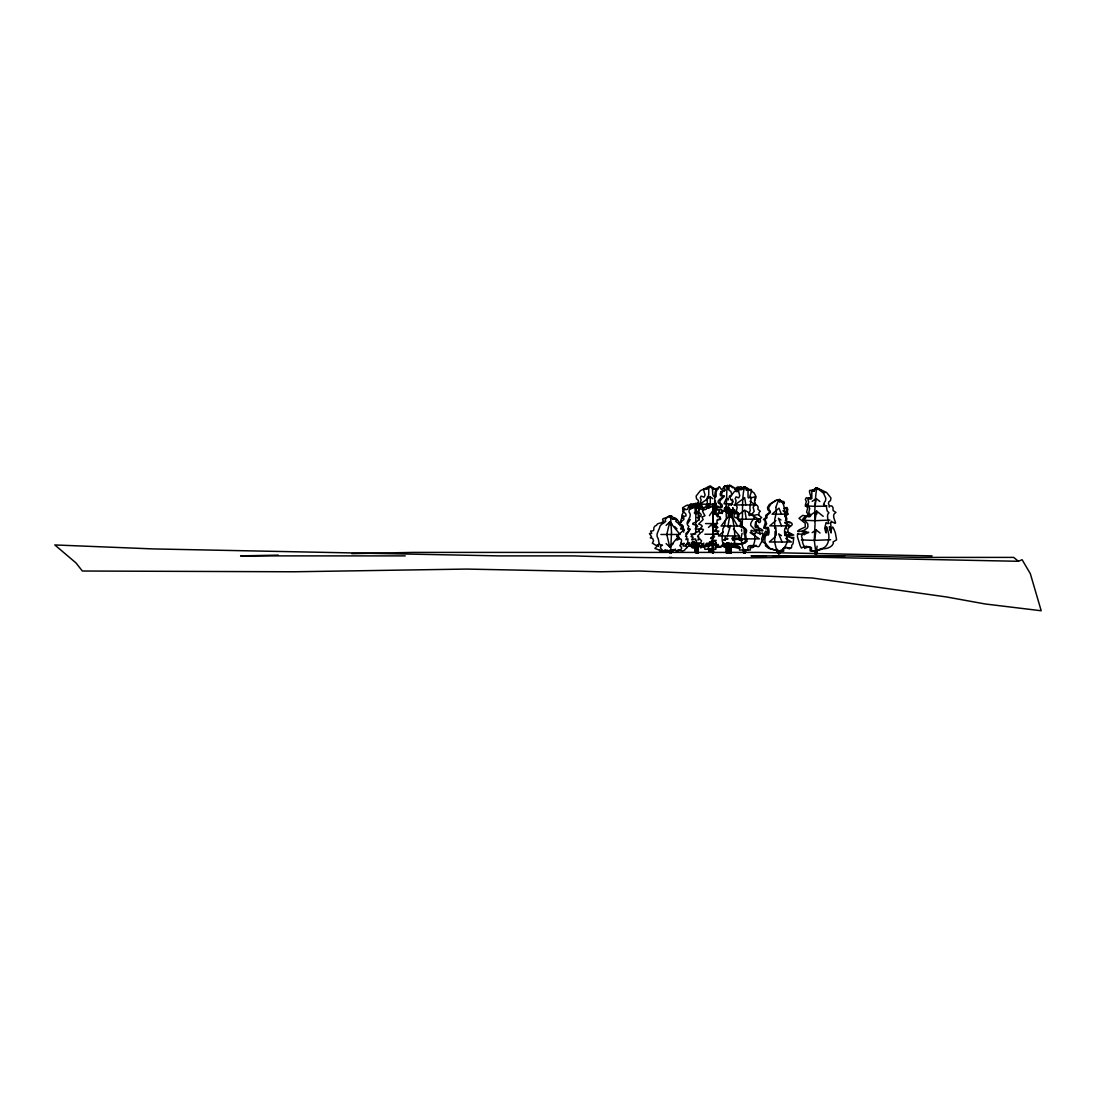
<?xml version="1.0" encoding="UTF-8"?>
<svg xmlns="http://www.w3.org/2000/svg" width="1096" height="1096" viewBox="0 0 1096 1096"><rect width="100%" height="100%" fill="white"/><g stroke="black" fill="none" stroke-linecap="round" stroke-linejoin="round"><path stroke-width="1.5" d="M727.826 543.178C730.018 547.836 722.209 548.466 724.525 544.109M776.448 550.206C776.489 552.452 779.667 550 778.516 553.603L779.681 553.603L780.133 551.069L783.681 551.178L783.722 548.411L786.366 547.479M670.464 517.244L670.464 516.394M696.042 552.521L696.522 542.397M731.484 505.078L732.868 501.338M731.744 494.556L730.881 491.419L729.018 490.255L729.1 486.501C726.607 486.734 725.292 484.062 723.62 487.583L724.511 490.255L721.497 491.419L720.113 493.967L720.51 495.735C731.388 494.871 714.263 500.42 721.908 504.407C724.305 512.12 714.236 501.653 716.359 510.243M727.169 546.383L727.169 552.864M743.622 549.904L743.828 553.028M727.415 542.726L727.402 552.864M730.758 553.233L731.676 543.822M744.239 553.028C743.513 546.794 739.362 542.547 742.088 533.286M814.999 524.792L814.301 540.287L816.013 553.973L817.109 546.137M683.123 527.738L683.274 526.423M670.519 552.617L670.697 551.014M695.741 523.436L695.919 510.311L699.44 516.148M726.84 552.864L726.401 543.232M696.988 553.083C697.892 547.315 694.398 544.657 699.591 542.849M730.032 543.712L730.018 553.233L729.484 544.342M730.607 553.233C729.183 545.082 732.046 542.041 735.252 544.15L742.239 543.917L741.8 543.109A2.151 1.863 -90 0 1 743.431 543.205L745.431 541.164L744.759 535.218C743.02 533.478 745.65 528.697 742.814 526.82C737.074 528.532 742.581 522.093 740.033 521.381C737.677 521.751 738.964 517.12 736.512 517.819C731.621 518.066 734.635 509.366 738.759 513.435L738.704 516.942L737.211 517.819M754.966 533.231C752.322 535.615 748.198 527.724 753.5 531.19L755.322 530.409L750.719 525.436C749.719 520.627 757.405 518.463 752.377 514.531L749.157 515.613L748.746 513.736L750.239 510.558C749.143 506.763 751.116 503.023 750.938 499.365L750.363 496.844L748.732 498.022L748.034 497.365L748.047 489.049L746.417 490.405L745.006 487.062L741.91 488.391M785.407 522.929L789.805 522.039C796.518 525.299 787.175 526.149 787.914 530.409L788.134 532.163L793.805 535.054L787.627 534.999L789.956 537.424L793.805 537.424L792.997 543.808L791.696 545.274C792.271 551.905 786.558 545.26 783.215 548.411L783.188 551.178L780.338 550.973L779.626 551.877M695.768 532.423L695.933 524.409M731.566 514.928L732.429 512.695L732.005 518.107L732.046 515.312L732.333 516.874M715.894 545.959L715.839 549.329L712.907 549.26M766.529 535.506L766.556 534.615M696.672 543.972L696.357 552.521L696.371 543.849M716.469 491.364C718.688 485.295 712.085 491.611 713.195 488.487L711.044 486.323L709.208 486.473L700.358 490.679L696.097 496.104L696.577 498.844C701.714 502.16 695.385 503.749 693.974 505.804C691.658 510.352 695.809 504.968 695.22 507.188M762.35 533.231C754.829 534.492 751.596 528.354 762.405 530.971L762.939 530.409L761.035 528.943L755.884 526.888L755.13 525.436L755.514 522.45L761.652 517.586L757.953 514.531L752.486 515.613M696.152 552.521L696.44 543.876M696.933 544.822L696.837 553.083L696.672 545.63M699.591 529.053L698.7 529.341L699.33 532.108M670.273 517.244L671.41 515.723L674.711 519.093M687.343 543.013L686.493 544.027M689.548 507.982L692.247 507.845L695.713 505.708L696.412 507.558L695.631 510.832L695.124 506.927C695.933 503.708 702.509 511.065 699.097 505.804C700.248 500.42 700.303 507.873 702.577 507.215L703.153 509.202M726.456 546.383L726.484 552.864M783.64 503.653C784.078 498.913 780.475 504.187 779.653 499.516L777.009 500.365M671.492 532.683L670.711 551.014M669.725 552.795L669.697 550.11M709.181 552.288L708.701 549.206L704.824 549.329L704.783 545.959M726.251 546.383L726.264 552.864L728.045 552.864L728.251 542.726M784.188 503.653C784.572 498.872 780.667 504.201 779.736 499.516L776.448 500.283L771.283 503.448L768.666 507.53L769.022 509.777C773.68 513.654 765.309 513.435 767.077 517.778L765.022 519.34L766.638 523.737L764.652 527.587L765.885 528.902L768.063 527.313C770.063 529.985 768.241 540.52 767.543 531.149C765.309 534.889 763.2 541.588 766.638 544.712L769.789 548.356L778.283 551.041L778.461 553.603L778.283 551.041L768.734 548.356L765.529 545.931L765.474 543.575L762.679 541.808L764.953 532.259L765.926 531.026L766.666 531.944M728.388 543.027L728.032 545.671M670.437 517.696L670.519 515.695M713.4 552.836L713.263 544.287L716.263 543.849M701.851 545.164C701.933 546.931 697.042 545.74 698.741 544.164M728.059 542.726L727.895 552.864M729.799 553.233L730.936 553.233C728.045 544.657 732.84 545.671 734.882 543.424L742.691 544M758.816 529.231L757.733 525.491L756.802 527.697M707.646 508.106L707.742 506.516M804.176 534.862L804.259 533.615L805.149 533.889M730.936 553.233C729.717 546.822 730.895 545.424 734.005 543.808M718.332 514.75C714.619 515.641 715.784 506.215 719.565 510.051L719.332 512.407M758.733 515.243L759.09 512.407L760.323 511.257L757.953 509.339C758.857 505.05 756.267 505.366 754.254 503.434M671.519 532.519L670.547 515.86M698.947 511.339L699.207 508.421L702.646 509.75L704.166 507.27C708.4 508.147 704.509 504.804 707.153 503.818L708.893 504.53M691.74 506.092C686.822 504.009 686.548 505.544 683.52 507.243C681.054 506.777 684.795 512.723 682.013 514.613C682.74 517.86 680.054 519.531 680.972 522.491M703.865 543.082L702.248 545.644A4.329 4.329 0 0 0 701.029 546.164L698.015 546.274L699.166 544.109L698.453 545.931L697.796 542.821M725.977 506.133L726.306 508.065L726.936 486.501L727.634 485.24L727.895 486.583L729.936 485.24L734.58 487.925C735.731 493.515 740.458 483.391 742.074 487.898M738.923 489.159C739.841 484.884 735.895 487.528 734.909 489.487M696.563 510.311C693.782 500.708 698.645 512.805 696.851 503.831C696.672 508.476 700.385 509.161 698.248 511.407L697.988 512.065C702.947 514.038 701.92 517.093 697.193 517.476C701.769 519.394 695.344 522.628 692.782 523.299L692.823 524.299L697.001 525.244L697.727 526.518C695.604 527.012 693.658 530.765 697.179 528.998L699.426 529.505L698.042 531.601A6.96 6.96 0 0 1 695.549 532.464C695.426 533.67 689.192 536.204 691.645 537.04C696.111 535.684 687.973 542.369 694.426 538.999L695.727 539.054L695.576 540.287L696.741 540.89L695.001 543.589L696.851 544.287M767.762 534.766L768.46 532.081L766.816 527.313M662.231 550.85C664.505 550.48 656.97 547.795 662.464 545.096C658.696 545.726 658.956 542.054 658.312 538.931C655.134 534.204 658.463 532.19 660.066 526.135C662.354 522.792 663.203 524.189 665.82 521.134C662.71 520.463 670.642 513.312 671.163 517.696M726.936 546.246L727.593 547.027A4.028 1.041 -90 0 1 727.895 546.548C728.374 541.04 729.799 551.261 729.402 543.438M808.081 504.119L805.368 505.968L815.04 506.297L816.219 498.584L819.822 501.447M805.642 518.422L802.916 520.271L815.054 520.682L816.52 511.01L823.219 516.339M802.916 539.369L801.423 539.917L814.547 540.383L816.123 529.916L820.041 533.026M714.674 523.82L714.825 525.217M693.316 547.63L694.124 548.027L695.193 545.959M775.941 506.969L778.735 499.625L779.763 502.242M751.651 514.517L754.185 511.353L753.116 507.243L755.432 503.913L754.473 500.817L755.514 498.543L754.541 496.844L751.24 497.899L749.993 495.735C754.418 484.432 747.938 492.419 747.623 489.227L745.431 487.062L743.554 487.213L734.512 491.419L730.169 496.844L730.648 499.584C734.279 500.461 732.32 506.256 729.292 504.749L728.032 506.421L727.963 509.339L725.1 511.257L726.58 512.407M671.081 552.617L671.259 550.288L674.492 550.124L675.369 549.041M716.085 543.794L716.825 545.137L718.497 545.109M725.497 508.078L725.826 506.599M739.553 538.615L740.54 538.821M728.032 526.025L730.621 509.969L729.511 509.476L726.045 511.599M702.043 508.106L702.372 506.516L700.221 502.639L701.18 500.077L700.262 497.803L701.125 496.104L704.029 497.159L705.125 494.995C701.303 483.939 706.632 491.46 707.194 488.487L709.126 486.323L714.893 488.734M698.892 512.49L698.262 515.791L699.029 516.668M693.042 541.972C693.124 545.466 698.906 542.561 695.823 552.521M732.279 513.12L734.389 509.777L734.128 513.476M672.149 524.244L669.738 521.956L666.793 534.478L669.738 547L673.355 543.575M724.1 543.78C722.593 546.096 722.88 546.945 724.497 545.589L724.853 545.164M732.484 513.12C737.882 504.53 730.895 516.024 737.909 513.435L737.101 517.737M792.271 535.054L787.654 534.999M728.552 512.75L726.21 513.435L726.251 516.942L727.402 518.107L728.333 516.285L728.251 509.777L729.648 514.202L730.498 513.599L730.703 509.448L733.142 511.448L732.745 507.626L735.334 513.161L737.046 512.298M716.154 492.584L716.085 496.625M714.455 506.516L715.414 501.023M812.369 490.898L812.67 489.802L814.109 491.227L811.848 490.118L811.78 498.433L810.835 499.105L808.697 497.968L807.916 499.68L808.697 501.941L807.93 505.05L809.697 508.339L808.834 512.449L810.78 515.586L809.711 516.833L805.861 515.695L802.943 518.805L807.683 523.559L807.958 526.546L807.355 528.012L803.121 530.848C797.23 533.642 819.013 530.272 802.258 534.451M730.018 510.092L730.292 509.448L731.443 510.585L730.429 513.353L731.566 514.147M727.36 535.93L730.511 525.436L728.1 527.532M735.827 491.556L737.855 491.583M744.691 549.384L744.527 550.918M697.947 508.229L698.152 506.064L697.262 507.777M689.398 545L685.562 548.986C683.726 552.357 680.041 550.356 677.794 549.973M726.949 543.054L726.484 545L727.895 545.822M723.127 511.448L725.251 510.407L724.908 508.489M710.181 552.288L710.496 548.644M726.552 543.054C724.757 545.657 730.183 546.616 724.84 547.137C722.291 547.863 725.168 541.301 722.154 545.055L720.784 546.548A4.028 3.891 -90 0 0 719.702 547.027L716.99 547.137L718.017 545.123L714.469 544.698L716.003 542.315M741.567 529.642L741.636 531.204M683.219 528.889L683.726 532.108M729.155 510.352L729.224 507.599L728.95 510.202M673.382 549.562L670.999 550.288L671.149 552.795M742.047 527.984C742.978 513.188 741.663 497.009 744.54 487.213M789.353 526.518L788.668 527.203M694.179 507.092C695.248 502.448 691.151 503.872 693.33 507.188M718.058 544.315L717.428 546.548L716.442 545.356M706.715 545.356L706.208 546.548L706.057 545.164M726.045 499.16L723.977 503.804L730.607 503.804M685.712 545.849L686.096 545M699.056 517.929L699.084 520.258M785.832 514.682L785.188 516.065L786.065 518.778M718.592 546.246L718.387 547.137L720.812 547.027A4.028 3.48 -90 0 1 721.798 546.548L723.798 543.931M809.602 498.392L810.561 497.447L811.52 498.365M714.03 512.818C714.592 510.558 715.291 515.147 713.948 514.134M694.905 507.023L695.535 505.708L696.837 506.927L695.85 509.9L696.481 510.736M692.028 542.054C694.097 547.616 689.959 546.219 687.699 543.397L687.932 538.821L686 539.643L686.918 536.643L685.534 536.314L689.644 530.108L689.357 528.889L687.63 529.204L688.85 526.354C683.164 522.258 693.768 516.887 688.973 511.996C689.192 506.873 690.781 511.311 691.823 507.215L692.617 506.119L692.631 508.229M805.998 517.353L807.656 515.024L809.834 516.079M765.515 527.464C760.679 530.697 767.2 523.135 764.611 520.299L763.419 519.34L765.72 517.778L765.775 515.38C767.049 513.873 772.022 512.394 767.871 509.777L767.488 507.53L769.433 504.365L776.16 500.283M680.301 549.754L677.397 551.11L674.629 549.671M805.807 546.356L810.081 547.548L810.108 550.918L814.561 550.85L815.095 553.932L817.027 553.686L816.89 550.836L823.151 548.74C826.946 548.904 832.056 547.082 833.385 543.342L833.07 541.945L836.604 539.849L835.344 532.861C832.59 525.696 832.33 524.779 830.905 532.122L829.453 527.888C833.029 526.601 828.823 523.23 831.576 522.121L833.22 522.312C839.262 526.34 831.152 517.093 834.44 513.599L835.947 512.462L833.07 510.517L833.029 507.585L831.768 505.9C828.713 507.38 826.781 501.557 830.453 500.721L830.974 497.995L826.644 492.515L817.548 488.186L815.657 488.021L813.41 490.159C813.095 493.364 806.601 485.254 810.972 496.625L809.684 498.776L806.368 497.68L805.355 499.365L806.396 501.653L805.396 504.735L807.697 508.092L806.588 512.175L809.108 515.38L807.738 516.586L802.752 515.312L798.984 518.312L805.149 523.244L805.3 526.998L799.505 529.669L797.559 531.122L798.093 531.683C809.012 529.204 805.724 535.3 798.135 533.93M826.932 505.818C824.192 508.16 823 502.078 825.48 501.009L825.822 498.296L823.507 493.186L817.246 488.213L816.041 488.008L814.684 489.542M707.235 488.734L708.29 487.268M745.116 534.136C750.76 527.19 738.594 527.943 741.91 523.724C742.266 520.997 738.54 520.23 737.868 517.737M687.822 523.436L690.247 519.504M694.302 512.942L695.919 510.311M688.302 506.01C690.055 507.229 688.726 504.776 690.946 504.64M693.22 542.547L691.494 542.821M684 517.97C682.219 519.627 681.849 512.791 683.452 516.613M706.057 544.15L705.399 544.931M709.427 515.654L713.058 510.38L717.62 516.983M672.286 519.12C674.917 516.654 677.89 519.6 675.657 521.134C678.424 524.258 679.671 522.655 682.082 526.135L682.657 527.71M715.208 543.863L713.345 544.287L713.551 552.836L712.277 552.836M695.576 504.64L698.755 503.311M717.866 507.681L717.88 506.105L716.921 506.64M726.73 518.655L721.072 526.025L739.91 526.025M789.805 547.767L789.408 548.904L787.147 547.479M698.412 507.777L700.056 506.064L699.495 509.243M777.872 500.269L779.256 499.625C786.517 503.886 783.147 512.175 785.736 517.778C787.654 520.532 785.832 525.559 786.435 528.902C784.366 524.833 784.092 533.807 785.188 535.725C785.174 525.08 787.161 538.561 787.312 541.808C785.654 545.74 784.092 549.767 779.229 551.041C779.311 555.617 778.612 551.055 780.188 550.987M677.986 536.985L669.738 547L666.121 543.575M816.794 488.008C814.876 497.611 814.328 520.436 815.068 523.751M786.462 510.106L786.216 507.53L784.229 508.489M708.838 487.364L710.551 486.323C714.798 488.734 710.249 496.584 715.51 497.05M694.015 504.708C695.809 502.708 696.686 504.489 698.755 504.05M716.263 530.272L716.209 531.533L719.017 531.122M746.349 538.725L747.157 541.164L744.924 543.205A2.151 2.069 -90 0 0 743.115 543.109L742.992 544M685.589 534.026L690.206 529.039M728.909 510.092L729.826 509.448M754.637 500.543L756.144 496.844L754.13 492.995L747.225 488.008L743.54 487.062C741.691 493.817 736.334 484.103 739.773 495.735L738.745 497.899L736.019 496.844L735.211 498.543L736.074 500.817L735.279 503.913L737.197 507.243L736.307 511.353L738.293 513.736L738.033 515.161L744.842 510.037L746.266 519.203M708.509 527.464L713.154 522.943L717.839 527.464M673.177 519.12C677.054 516.093 677.931 522.395 680.52 523.354M666.121 525.381L669.738 521.956L680.054 534.478L660.902 534.478M676.972 540.164L679.383 537.889M756.035 545.26L752.747 547.562L750.144 547.726M682.301 526.683L682.493 525.45L680.109 525.833M717.907 519.956C722.086 519.408 719.346 516.257 716.962 515.326L717.195 514.709C718.839 512.64 717.222 511.448 721.141 513.161L722.511 510.859C726.333 511.64 722.798 508.558 725.196 507.654L727.141 508.311L726.182 511.599M713.921 506.736C715.88 500.187 713.277 491.583 717.264 488.117C718.072 493.186 718.277 482.843 720.483 488.391C723.072 492.405 723.36 483.172 727.552 486.706L729.402 485.281L733.101 487.925M775.941 520.49L769.776 525.861L790.175 525.861L784.942 522.518M775.173 536.917L769.337 541.999L791.408 541.999L785.75 538.383M723.264 531.738L718.442 535.93L739.43 535.93L733.484 528.943M807.944 546.589L806.697 547.726L806.341 546.329M725.292 508.023C729.731 506.955 722.333 512.627 727.032 511.448M692.631 504.708L695.426 503.311L698.906 504.256M735.005 504.927L744.677 497.611L745.814 504.927M820.794 549.123L821.562 548.548M716.263 543.602L714.935 540.41L713.756 540.369C707.687 543.41 716.058 536.944 710.592 538.369C711.263 537.328 714.044 535.314 714.77 534.286A6.48 6.261 -90 0 0 717.003 533.478L718.25 531.546L716.222 531.067C713.058 532.711 714.825 529.217 716.716 528.765L716.072 527.573L712.4 526.82L712.277 525.765C722.004 524.285 712.496 518.531 720.552 519.422M722.716 512.709L720.935 513.161L719.346 511.928L719.62 513.531M708.646 543.863L709.29 543.397C707.701 540.52 711.181 549.425 705.139 545.424M814.15 491.227L815.904 488.049L820.986 490.364M785.325 520.847L786.887 518.778L785.914 516.065C788.983 514.147 786.421 511.558 787.832 509.599L787.051 507.53L784.407 508.393M712.852 498.707L710.277 496.872L700.002 504.201L716.154 504.201M816.712 550.822L819.685 549.507M713.003 508.078L715.25 506.475L718.209 506.845M698.933 545.356L697.234 546.548L696.741 545.164M812.15 501.352L816.219 498.584M808.355 516.559L815.164 511.942M812.122 532.642L816.123 529.916M708.824 505.845L707.194 507.01L707.715 508.065M715.291 547.548L719.867 546.301M713.332 540.232L713.154 541.177L716.236 540.328M679.602 524.779L680.643 524.231M714.715 525.34L715.989 525.19M689.795 543.068C687.398 550.795 695.124 538.232 691.768 545.918L691.261 545.548M791.641 537.615L792.34 538.451M804.587 546.342L801.409 548.027L800.176 545.781L797.436 536.752L797.532 533.999L798.409 534.245M1018.376 561.289L1022.102 559.714L1030.322 573.66L1041.2 610.76L985.112 603.965L946.697 596.991L812.232 577.989L639.365 571.016L600.964 571.783L466.499 569.071L293.618 571.783L82.351 571.016L75.939 562.878L54.8 544.945L153.152 548.918L498.899 555.891L573.441 555.891A4287.963 4285.922 -89.6 0 0 844.66 555.891L919.202 557.398L1013.704 557.398L1018.376 561.289L773.242 556.343M714.606 536.725L712.647 538.369M715.277 510.709L713.044 510.215L713.797 506.982L712.743 505.749L708.098 508.065M719.88 507.996L720.688 507.53L720.524 504.407C713.482 501.201 723.511 497.625 723.744 495.926L721.894 495.735L721.579 493.967L722.675 491.419L724.264 491.2C726.689 489.898 723.182 487.994 724.99 486.501L727.936 486.514L728.292 489.46M721.675 492.378L720.784 491.583L722.031 491.556M762.076 533.533L762.939 533.3L763.049 534.547L761.597 538.931L761.939 541.082L759.158 546.329C758.295 548.247 752.815 543.095 750.376 546.699L750.322 550.069L745.91 549.932L745.362 553.028L743.595 553.028L743.143 549.932L739.499 550.069L739.458 546.699L737.731 545.74L734.95 545.548L732.361 547.288L731.265 542.876M754.802 533.533L754.719 541.082L752.979 547.288L751.13 545.548L749.143 545.74L747.924 546.699L747.883 550.069L746.116 550C743.609 550.151 745.828 555.768 745.033 549.904M805.368 505.968L806.464 505.557M802.916 520.271L804.3 519.751M829.946 520.079L815.054 520.682M830.645 539.725L814.547 540.383M726.675 517.737C724.168 521.395 725.716 525.724 722.88 528.71C723.1 533.642 720.908 539.164 723.018 543.205A2.151 1.069 -90 0 1 723.963 543.109L723.757 543.945L727.744 544.15C729.813 543.137 731.388 549.014 730.265 553.233M732.662 545.507L732.197 546.767L738.403 548.288M717.688 509.9L721.675 509.503L722.154 513.572M695.083 545.753L693.549 546.397C692.275 550.822 691.521 544.712 689.439 545.918L688.124 544.274L686.425 544.274M711.975 549.082C708.907 549.069 711.592 555.234 710.715 549.165M729.47 543.835L727.593 543.109M785.106 523.025L788.668 522.039L789.805 522.943M716.757 544.328L714.291 545.233L713.523 542.671M683.986 543.123C682.52 545.698 677.191 543.876 681.274 547.041C683.15 549.754 677.725 550.946 676.095 551.041C674.369 547.795 674.41 552.151 671.848 550.672L671.478 552.795M695.371 510.311L695.385 508.325M683.356 530.478L683.137 528.806M278.247 555.138L240.586 555.891L405.232 555.891M351.843 553.644L413.466 552.398L759.213 552.398L932.093 555.891M688.809 542.575L685.301 545.931L683.055 546.014L684.041 543.863L680.657 543.397C681.52 541.63 682.37 539.164 679.972 538.766C674.259 541.712 682.246 535.3 676.629 536.314C680.041 533.821 680.52 532.286 684.274 530.108L683.726 528.889L682.329 528.834C679.232 530.56 681.054 526.834 682.794 526.354L682.178 525.094L678.479 523.888L683.904 519.463L682.548 516.956L686.123 515.791L685.781 513.928L683.246 511.339C685.233 510.681 682.781 506.626 685.754 509.695L687.658 509.202L688.315 507.215C692.042 507.955 688.521 504.749 690.877 503.79C694.234 503.708 690.891 506.653 691.042 507.845M714.825 511.133L712.989 509.572M815.04 506.297L826.302 506.215L827.124 510.859L828.96 512.86C824.672 515.558 832.028 527.491 826.124 522.436L824.74 528.162C828.151 543.589 824.165 514.586 828.508 533.259C829.823 539.465 827.891 547.918 820.63 548.89L816.602 550.85L816.684 553.713L815.314 553.96L814.917 550.891L811.465 551.096L811.465 547.726L809.834 546.794L807.218 546.657L804.752 548.452L802.491 542.301L802.779 540.136C802.272 538.711 800.532 534.725 802.464 534.752M715.222 544.822L713.071 545.959C714.756 550.767 709.811 548.233 710.975 552.288M733.868 504.927L755.473 504.927L750.075 501.269M737.813 519.203L758.377 519.203L746.198 510.942M705.523 523.587L717.661 523.587M690.658 534.026L695.741 534.026M704.892 534.231L718.236 534.231M736.539 538.876L759.391 538.876L750.075 532.56M695.261 552.521L696.508 552.521M844.66 555.891L750.993 555.891L766.405 556.206M669.067 557.343L671.56 557.343M732.375 517.737C734.032 525.491 735.375 533.944 734.498 543.369L733.635 543.534L734.142 544.644M742.622 539.575L740.375 540.26L742.485 540.479M731.498 495.735C730.114 494.734 727.908 497.269 730.333 497.255M806.259 531.615L804.327 530.985M662.929 551.041L660.121 551.22L659.532 549.754M696.755 545.657L697.494 545.89L697.412 544.383M740.293 547.726L738.43 547.562M791.271 537.615L787.257 536.478M823.562 492.077L824.918 492.666M714.277 526.82L717.565 527.573M830.165 523.463L831.604 521.216M699.563 545.959L697.878 545.63L697.768 553.083L697.823 544.822M704.016 545.383L707.153 545.452M812.259 550.795L815.109 550.822L815.451 553.918L816.808 553.658L816.588 552.891M731.649 514.23L730.58 513.723L737.457 526.025M787.188 532.163L791.065 534.423M730.1 509.448L731.347 510.585C729.676 519.86 732.292 504.64 731.58 513.476M708.304 548.644C711.345 549.041 708.852 555.234 709.646 549.165L709.139 548.644M719.949 516.764L720.675 518.586M664.998 549.603C664.998 552.398 670.053 548.932 669.67 552.617M704.166 547.548L697.275 545.342M660.559 550.63L654.887 548.425L658.408 544.863L655.983 545.37L652.339 543.123L653.559 540.862L652.641 538.383L650.257 537.862L651.545 536.711L649.421 533.533L651.709 533.451L650.572 531.026L652.161 531.012C655.504 530.519 652.367 528.286 654.901 526.135L656.353 525.409C657.806 522.052 660.97 524.45 663.518 521.134C662.148 519.353 661.82 518.696 666.012 517.833C667.697 517.38 670.492 513.805 670.93 517.696M782.969 510.736L788.339 514.161L772.063 514.161L778.941 508.16L781.462 514.161M781.01 520.011L778.393 518.34L781.558 525.861M781.503 535.67L778.667 533.862L782.078 541.999M709.482 552.288L707.92 545M823.425 504.311L825.822 506.229M759.076 519.011C762.515 519.915 758.953 525.231 758.158 521.148L756.829 520.97C754.569 522.312 758.09 525.313 755.13 526.779L755.76 527.888M743.362 549.384L744.061 553.028M674.561 526.518L676.972 528.793M709.455 541.945L711.784 542.726L712.468 552.836M727.265 543.109C728.443 544.356 735.211 549.85 733.745 545.164M693.179 542.095C699.029 541.945 693.604 564.002 695.796 543.876M759.007 530.313L760.131 534.547M658.751 544.164L658.518 546.411M755.856 530.067L756.857 531.218L757.103 529.875M829.343 526.628L831.083 532.957M710.66 487.364C707.413 486.227 709.509 492.186 708.413 496.625C706.578 495.282 707.153 501.982 707.509 504.818M685.685 545.589L687.028 547.562L686.028 545.397M734.813 545.055L735.512 546.548A4.028 2.014 -90 0 1 736.087 547.027L737.485 547.137L736.95 545.123M786.312 510.955L786.723 512.229M732.512 499.392L732.676 501.091M778.79 553.603L778.749 551.041L776.187 548.356L774.557 541.808L775.434 531.026L775.667 535.725L776.119 532.081L775.886 527.93L775.447 527.217L775.105 528.806L774.653 527.587L774.762 519.34L776.393 512.27L775.845 507.53M663.19 550.63L665.423 551.041C666.286 549.082 669.492 550.63 669.93 552.617M829.056 506.325L829.275 507.119M700.097 546.397L700.385 547.795L701.454 547.63M727.621 543.26L729.018 543.904L729.292 543.041M692.288 545.616L694.234 545.616L694.111 541.438L695.426 552.521M716.236 510.078C718.086 500.488 711.523 517.038 714.113 506.982C713.126 503.722 706.852 511.106 710.071 505.845C708.975 500.488 708.948 507.832 706.769 507.27L706.235 509.256L704.66 509.75C702.166 506.722 704.249 510.681 702.591 511.407L704.961 515.75L702.002 517.052L703.125 519.572L698.645 524.039L701.7 525.244L702.207 526.518C700.878 526.984 699.166 530.697 701.824 528.998L703.413 529.505L702.44 531.601A6.96 4.918 -90 0 1 700.673 532.464C700.645 533.629 696.289 536.095 697.919 537.04C701.152 535.821 695.261 542.219 699.878 538.999L701.522 540.89L700.44 543.657C704.81 543.301 700.591 546.836 704.55 546.164A4.329 3.055 -90 0 1 705.413 545.644C708.728 538.177 706.317 549.932 710.77 545.137C708.263 536.369 715.455 547.781 712.647 552.836M669.738 521.956L670.478 525.094M744.759 528.957L746.294 538.876M698.152 553.083L698.015 544.822M816.52 511.01L816.958 513.901M727.936 552.864L727.854 542.794M779.557 552.452L779.612 553.603M730.224 544.342L730.347 553.233M713.154 522.943L713.249 534.231M713.058 510.38L713.14 523.587M713.058 503.763L713.058 525.614M713.058 526.518L713.058 537.657M713.058 540.89L713.058 552.836M710.277 496.872L710.277 504.201M697.385 503.311L697.385 504.708M697.385 544.822L697.385 553.083M718.401 533.478A6.48 5.603 -90 0 1 716.4 534.286M695.618 512.407L695.522 514.257L695.618 512.407M732.717 538.41C732.101 541.369 731.717 536.533 732.717 538.41M729.785 515.709L729.593 517.435L729.785 515.709M728.032 499.201C728.278 502.187 728.223 495.872 728.032 499.201M727.73 538.89C724.607 540.314 727.415 536.684 727.73 538.89M731.032 516.6C730.498 519.093 731.018 513.024 731.032 516.6M725.305 538.547C726.566 540.383 724.607 534.464 725.305 538.547M733.032 537.369L732.991 539.177L733.032 537.369M737.923 538.41C736.526 541.725 734.087 536.547 737.923 538.41M723.703 539.725L725.347 540.41L723.703 539.725M734.032 540.095L733.183 540.465L734.032 540.095M714.661 502.119C716.277 510.722 716.729 501.105 714.661 502.119M739.005 537.369C737.43 541.534 741.458 536.602 739.005 537.369M742.321 540.095L739.362 540.26L742.321 540.095"/></g></svg>
